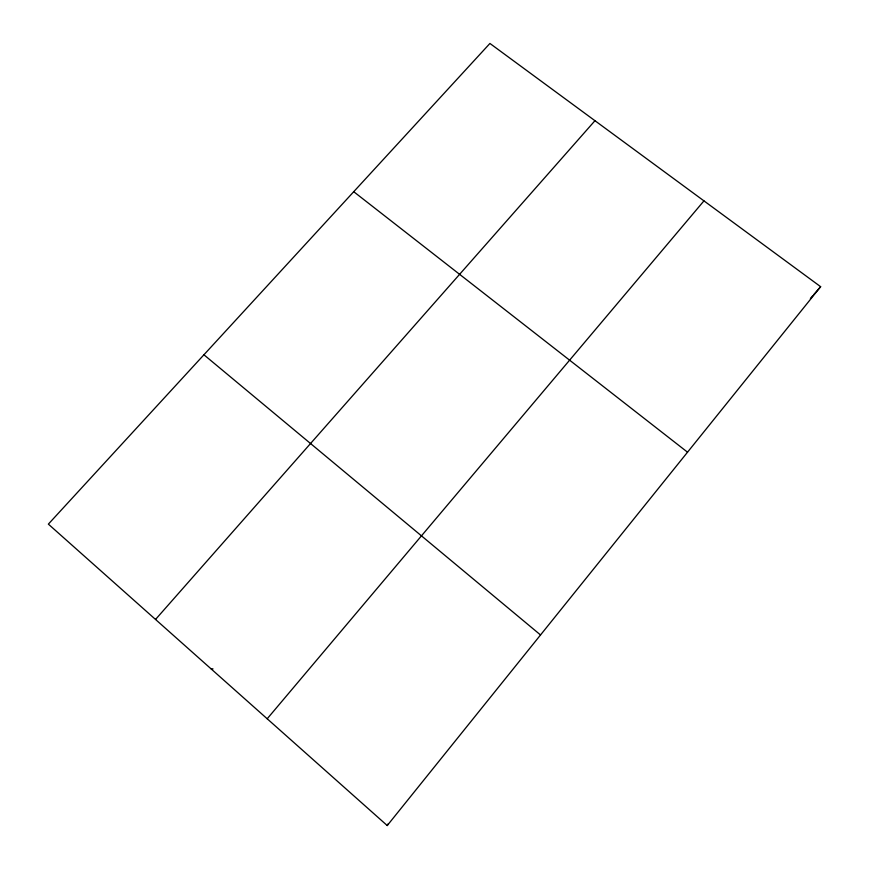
<?xml version="1.0" encoding="UTF-8"?>
<svg xmlns="http://www.w3.org/2000/svg" width="869" height="869" viewBox="0 0 869 869"><rect width="100%" height="100%" fill="white"/><g stroke="black" fill="none" stroke-linecap="round" stroke-linejoin="round"><path stroke-width="1.3" d="M387.237 825.55L820.64 286.694L489.92 43.45L48.36 524.126L387.237 825.55L388.302 823.649M267.196 718.782L703.955 200.869M810.386 298.436L812.939 295.503M813.797 294.526L820.64 286.694M155.529 619.456L594.961 120.704M210.787 668.598L213.014 668.924M353.726 191.701L687.531 452.195M203.922 354.78L540.529 634.957"/></g></svg>
